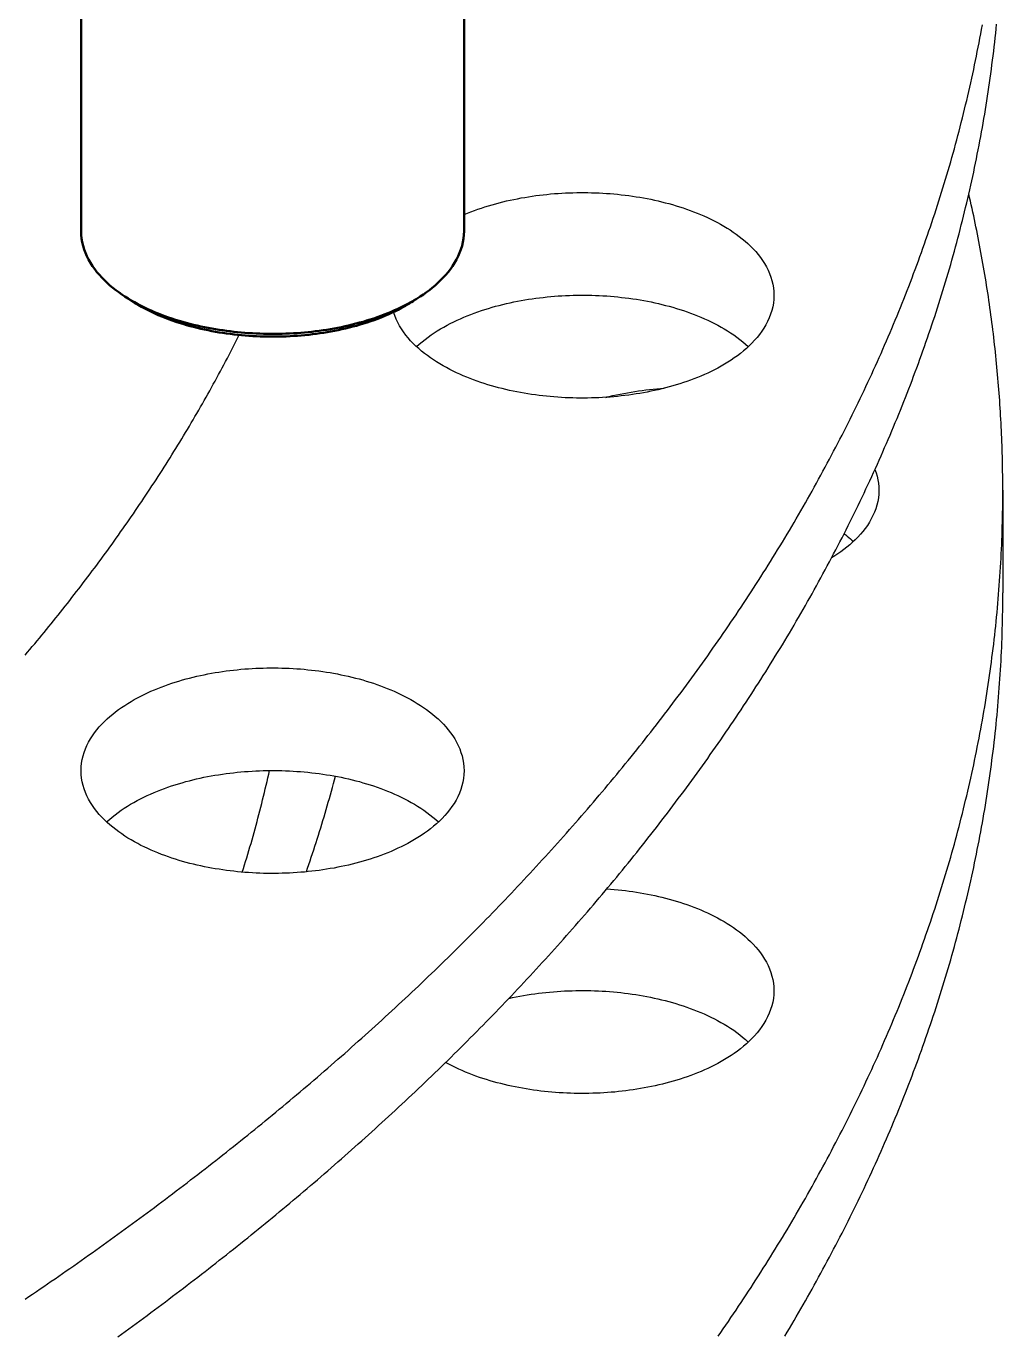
# Model space of a CAD drawing. Header units: millimetres. Extents: x 0 to 841, y 0 to 594.
# Drawn here: x 449.72 to 481.34, y 274.22 to 316.63 of the extents above; entities that cross this region are included whole.
import ezdxf

# ---------------------------------------------------------------- set-up
doc = ezdxf.new("R2010")
doc.units = ezdxf.units.MM
doc.layers.add('FINA', color=7, linetype='CONTINUOUS', lineweight=25)
doc.layers.add('VIS', color=7, linetype='CONTINUOUS', lineweight=50)

msp = doc.modelspace()

# ---------------------------------------------------------------- linework, layer by layer
at = {"layer": 'FINA'}
for points in [[(451.502, 332.554), (451.502, 309.995)], [(463.898, 332.554), (463.898, 309.995)], [(449.688, 275.411), (449.81, 275.493), (449.931, 275.575), (450.053, 275.658), (450.174, 275.741), (450.295, 275.823), (450.416, 275.907), (450.537, 275.99), (450.658, 276.073), (450.779, 276.157), (450.899, 276.24), (451.02, 276.324), (451.14, 276.408), (451.261, 276.492), (451.381, 276.577), (451.501, 276.661), (451.621, 276.746), (451.741, 276.831), (451.86, 276.915), (451.98, 277.001), (452.099, 277.086), (452.219, 277.171), (452.338, 277.257), (452.457, 277.343), (452.576, 277.429), (452.695, 277.515), (452.814, 277.601), (452.933, 277.687), (453.051, 277.774), (453.17, 277.861), (453.288, 277.947), (453.406, 278.034), (453.524, 278.122), (453.642, 278.209), (453.76, 278.297), (453.878, 278.384), (453.995, 278.472), (454.113, 278.56), (454.23, 278.648), (454.347, 278.737), (454.464, 278.825), (454.581, 278.914), (454.698, 279.003), (454.815, 279.092), (454.932, 279.181), (455.048, 279.27), (455.164, 279.36), (455.281, 279.45), (455.397, 279.54), (455.513, 279.63), (455.629, 279.72), (455.744, 279.81), (455.86, 279.901), (455.975, 279.991), (456.09, 280.082), (456.206, 280.173), (456.321, 280.264), (456.436, 280.356), (456.55, 280.447), (456.665, 280.539), (456.779, 280.631), (456.894, 280.723), (457.008, 280.815), (457.122, 280.908), (457.236, 281), (457.35, 281.093), (457.463, 281.186), (457.577, 281.279), (457.69, 281.372), (457.803, 281.466), (457.917, 281.559), (458.03, 281.653), (458.142, 281.747), (458.255, 281.841), (458.367, 281.936), (458.48, 282.03), (458.592, 282.125), (458.704, 282.219), (458.816, 282.314), (458.928, 282.41), (459.039, 282.505), (459.151, 282.601), (459.262, 282.696), (459.373, 282.792), (459.484, 282.888), (459.595, 282.984), (459.706, 283.081), (459.816, 283.177), (459.927, 283.274), (460.037, 283.371), (460.147, 283.468), (460.257, 283.566), (460.367, 283.663), (460.476, 283.761), (460.586, 283.859), (460.695, 283.957), (460.804, 284.055), (460.913, 284.153), (461.022, 284.252), (461.13, 284.351), (461.239, 284.45), (461.347, 284.549), (461.455, 284.648), (461.563, 284.747), (461.671, 284.847), (461.779, 284.947), (461.886, 285.047), (461.993, 285.147), (462.101, 285.247), (462.208, 285.348), (462.314, 285.449), (462.421, 285.55), (462.527, 285.651), (462.634, 285.752), (462.74, 285.854), (462.845, 285.955), (462.951, 286.057), (463.057, 286.159), (463.162, 286.261), (463.267, 286.364), (463.372, 286.466), (463.477, 286.569), (463.582, 286.672), (463.686, 286.775), (463.79, 286.879), (463.894, 286.982), (463.998, 287.086), (464.102, 287.19), (464.206, 287.294), (464.309, 287.398), (464.412, 287.503), (464.515, 287.607), (464.618, 287.712), (464.72, 287.817), (464.823, 287.923), (464.925, 288.028), (465.027, 288.134), (465.129, 288.239), (465.23, 288.345), (465.331, 288.451), (465.433, 288.558), (465.534, 288.664), (465.634, 288.771), (465.735, 288.878), (465.835, 288.985), (465.936, 289.093), (466.035, 289.2), (466.135, 289.308), (466.235, 289.416), (466.334, 289.524), (466.433, 289.632), (466.532, 289.74), (466.631, 289.849), (466.729, 289.958), (466.828, 290.067), (466.926, 290.176), (467.024, 290.286), (467.121, 290.395), (467.219, 290.505), (467.316, 290.615), (467.413, 290.725), (467.51, 290.836), (467.606, 290.946), (467.702, 291.057), (467.798, 291.168), (467.894, 291.279), (467.99, 291.391), (468.085, 291.502), (468.181, 291.614), (468.276, 291.726), (468.37, 291.838), (468.465, 291.95), (468.559, 292.063), (468.653, 292.176), (468.747, 292.289), (468.84, 292.402), (468.934, 292.515), (469.027, 292.629), (469.12, 292.742), (469.212, 292.856), (469.305, 292.97), (469.397, 293.085), (469.489, 293.199), (469.58, 293.314), (469.671, 293.429), (469.763, 293.544), (469.853, 293.659), (469.944, 293.775), (470.035, 293.89), (470.125, 294.006), (470.214, 294.122), (470.304, 294.238), (470.393, 294.355), (470.483, 294.472), (470.571, 294.588), (470.66, 294.706), (470.748, 294.823), (470.836, 294.94), (470.924, 295.058), (471.012, 295.176), (471.099, 295.294), (471.186, 295.412), (471.273, 295.531), (471.359, 295.649), (471.445, 295.768), (471.531, 295.887), (471.617, 296.006), (471.702, 296.126), (471.787, 296.245), (471.872, 296.365), (471.957, 296.485), (472.041, 296.605), (472.125, 296.726), (472.209, 296.846), (472.292, 296.967), (472.375, 297.088), (472.458, 297.209), (472.54, 297.331), (472.623, 297.452), (472.705, 297.574), (472.786, 297.696), (472.868, 297.818), (472.949, 297.941), (473.029, 298.063), (473.11, 298.186), (473.19, 298.309), (473.27, 298.432), (473.35, 298.556), (473.429, 298.679), (473.508, 298.803), (473.586, 298.927), (473.665, 299.051), (473.743, 299.175), (473.821, 299.3), (473.898, 299.425), (473.975, 299.55), (474.052, 299.675), (474.128, 299.8), (474.205, 299.925), (474.28, 300.051), (474.356, 300.177), (474.431, 300.303), (474.506, 300.429), (474.581, 300.556), (474.655, 300.682), (474.729, 300.809), (474.802, 300.936), (474.875, 301.064), (474.948, 301.191), (475.021, 301.319), (475.093, 301.446), (475.165, 301.574), (475.237, 301.703), (475.308, 301.831), (475.379, 301.959), (475.449, 302.088), (475.519, 302.217), (475.589, 302.346), (475.659, 302.476), (475.728, 302.605), (475.797, 302.735), (475.865, 302.865), (475.933, 302.995), (476.001, 303.125), (476.068, 303.255), (476.135, 303.386), (476.202, 303.517), (476.268, 303.648), (476.334, 303.779), (476.4, 303.91), (476.465, 304.042), (476.53, 304.173), (476.594, 304.305), (476.658, 304.437), (476.722, 304.57), (476.786, 304.702), (476.849, 304.835), (476.911, 304.967), (476.973, 305.1), (477.035, 305.233), (477.097, 305.367), (477.158, 305.5), (477.219, 305.634), (477.279, 305.768), (477.339, 305.902), (477.398, 306.036), (477.458, 306.17), (477.516, 306.305), (477.575, 306.44), (477.633, 306.574), (477.69, 306.709), (477.747, 306.845), (477.804, 306.98), (477.861, 307.116), (477.917, 307.251), (477.972, 307.387), (478.027, 307.523), (478.082, 307.659), (478.137, 307.796), (478.191, 307.932), (478.244, 308.069), (478.297, 308.206), (478.35, 308.343), (478.402, 308.48), (478.454, 308.617), (478.506, 308.755), (478.557, 308.892), (478.607, 309.03), (478.658, 309.168), (478.707, 309.306), (478.757, 309.444), (478.806, 309.583), (478.854, 309.721), (478.902, 309.86), (478.95, 309.999), (478.997, 310.138), (479.044, 310.277), (479.09, 310.416), (479.136, 310.556), (479.182, 310.695), (479.227, 310.835), (479.271, 310.975), (479.315, 311.115), (479.359, 311.255), (479.402, 311.395), (479.445, 311.536), (479.488, 311.676), (479.53, 311.817), (479.571, 311.958), (479.612, 312.099), (479.653, 312.24), (479.693, 312.381), (479.732, 312.522), (479.772, 312.664), (479.81, 312.805), (479.849, 312.947), (479.887, 313.089), (479.924, 313.231), (479.961, 313.373), (479.997, 313.515), (480.033, 313.658), (480.069, 313.8), (480.104, 313.943), (480.138, 314.085), (480.173, 314.228), (480.206, 314.371), (480.239, 314.514), (480.272, 314.657), (480.304, 314.8), (480.336, 314.944), (480.367, 315.087), (480.398, 315.23), (480.428, 315.374), (480.458, 315.518), (480.488, 315.662), (480.516, 315.806), (480.545, 315.95), (480.573, 316.094), (480.6, 316.238), (480.627, 316.382), (480.654, 316.527), (480.68, 316.671)], [(452.695, 274.193), (452.814, 274.279), (452.933, 274.365), (453.051, 274.452), (453.17, 274.538), (453.288, 274.625), (453.406, 274.712), (453.524, 274.8), (453.642, 274.887), (453.76, 274.975), (453.878, 275.062), (453.995, 275.15), (454.113, 275.238), (454.23, 275.326), (454.347, 275.415), (454.464, 275.503), (454.581, 275.592), (454.698, 275.681), (454.815, 275.77), (454.932, 275.859), (455.048, 275.948), (455.164, 276.038), (455.281, 276.128), (455.397, 276.217), (455.513, 276.307), (455.629, 276.398), (455.744, 276.488), (455.86, 276.579), (455.975, 276.669), (456.09, 276.76), (456.206, 276.851), (456.321, 276.942), (456.436, 277.034), (456.55, 277.125), (456.665, 277.217), (456.779, 277.309), (456.894, 277.401), (457.008, 277.493), (457.122, 277.586), (457.236, 277.678), (457.35, 277.771), (457.463, 277.864), (457.577, 277.957), (457.69, 278.05), (457.803, 278.144), (457.917, 278.237), (458.03, 278.331), (458.142, 278.425), (458.255, 278.519), (458.367, 278.613), (458.48, 278.708), (458.592, 278.803), (458.704, 278.897), (458.816, 278.992), (458.928, 279.088), (459.039, 279.183), (459.151, 279.279), (459.262, 279.374), (459.373, 279.47), (459.484, 279.566), (459.595, 279.662), (459.706, 279.759), (459.816, 279.855), (459.927, 279.952), (460.037, 280.049), (460.147, 280.146), (460.257, 280.244), (460.367, 280.341), (460.476, 280.439), (460.586, 280.537), (460.695, 280.635), (460.804, 280.733), (460.913, 280.831), (461.022, 280.93), (461.13, 281.029), (461.239, 281.127), (461.347, 281.227), (461.455, 281.326), (461.563, 281.425), (461.671, 281.525), (461.779, 281.625), (461.886, 281.725), (461.993, 281.825), (462.101, 281.925), (462.208, 282.026), (462.314, 282.127), (462.421, 282.228), (462.527, 282.329), (462.634, 282.43), (462.74, 282.532), (462.845, 282.633), (462.951, 282.735), (463.057, 282.837), (463.162, 282.939), (463.267, 283.042), (463.372, 283.144), (463.477, 283.247), (463.582, 283.35), (463.686, 283.453), (463.79, 283.557), (463.894, 283.66), (463.998, 283.764), (464.102, 283.868), (464.206, 283.972), (464.309, 284.076), (464.412, 284.181), (464.515, 284.285), (464.618, 284.39), (464.72, 284.495), (464.823, 284.6), (464.925, 284.706), (465.027, 284.811), (465.129, 284.917), (465.23, 285.023), (465.331, 285.129), (465.433, 285.236), (465.534, 285.342), (465.634, 285.449), (465.735, 285.556), (465.835, 285.663), (465.936, 285.77), (466.035, 285.878), (466.135, 285.986), (466.235, 286.094), (466.334, 286.202), (466.433, 286.31), (466.532, 286.418), (466.631, 286.527), (466.729, 286.636), (466.828, 286.745), (466.926, 286.854), (467.024, 286.964), (467.121, 287.073), (467.219, 287.183), (467.316, 287.293), (467.413, 287.403), (467.51, 287.514), (467.606, 287.624), (467.702, 287.735), (467.798, 287.846), (467.894, 287.957), (467.99, 288.069), (468.085, 288.18), (468.181, 288.292), (468.276, 288.404), (468.37, 288.516), (468.465, 288.628), (468.559, 288.741), (468.653, 288.854), (468.747, 288.967), (468.84, 289.08), (468.934, 289.193), (469.027, 289.307), (469.12, 289.42), (469.212, 289.534), (469.305, 289.648), (469.397, 289.763), (469.489, 289.877), (469.58, 289.992), (469.671, 290.107), (469.763, 290.222), (469.853, 290.337), (469.944, 290.453), (470.035, 290.568), (470.125, 290.684), (470.214, 290.8), (470.304, 290.916), (470.393, 291.033), (470.483, 291.15), (470.571, 291.266), (470.66, 291.384), (470.748, 291.501), (470.836, 291.618), (470.924, 291.736), (471.012, 291.854), (471.099, 291.972), (471.186, 292.09), (471.273, 292.208), (471.359, 292.327), (471.445, 292.446), (471.531, 292.565), (471.617, 292.684), (471.702, 292.804), (471.787, 292.923), (471.872, 293.043), (471.957, 293.163), (472.041, 293.283), (472.125, 293.404), (472.209, 293.524), (472.292, 293.645), (472.375, 293.766), (472.458, 293.887), (472.54, 294.009), (472.623, 294.13), (472.705, 294.252), (472.786, 294.374), (472.868, 294.496), (472.949, 294.619), (473.029, 294.741), (473.11, 294.864), (473.19, 294.987), (473.27, 295.11), (473.35, 295.234), (473.429, 295.357), (473.508, 295.481), (473.586, 295.605), (473.665, 295.729), (473.743, 295.853), (473.821, 295.978), (473.898, 296.103), (473.975, 296.227), (474.052, 296.353), (474.128, 296.478), (474.205, 296.603), (474.28, 296.729), (474.356, 296.855), (474.431, 296.981), (474.506, 297.107), (474.581, 297.234), (474.655, 297.36), (474.729, 297.487), (474.802, 297.614), (474.875, 297.742), (474.948, 297.869), (475.021, 297.997), (475.093, 298.124), (475.165, 298.252), (475.237, 298.381), (475.308, 298.509), (475.379, 298.637), (475.449, 298.766), (475.519, 298.895), (475.589, 299.024), (475.659, 299.154), (475.728, 299.283), (475.797, 299.413), (475.865, 299.543), (475.933, 299.673), (476.001, 299.803), (476.068, 299.933), (476.135, 300.064), (476.202, 300.195), (476.268, 300.326), (476.334, 300.457), (476.4, 300.588), (476.465, 300.72), (476.53, 300.851), (476.594, 300.983), (476.658, 301.115), (476.722, 301.248), (476.786, 301.38), (476.849, 301.513), (476.911, 301.645), (476.973, 301.778), (477.035, 301.911), (477.097, 302.045), (477.158, 302.178), (477.219, 302.312), (477.279, 302.446), (477.339, 302.58), (477.398, 302.714), (477.458, 302.848), (477.516, 302.983), (477.575, 303.117), (477.633, 303.252), (477.69, 303.387), (477.747, 303.523), (477.804, 303.658), (477.861, 303.793), (477.917, 303.929), (477.972, 304.065), (478.027, 304.201), (478.082, 304.337), (478.137, 304.474), (478.191, 304.61), (478.244, 304.747), (478.297, 304.884), (478.35, 305.021), (478.402, 305.158), (478.454, 305.295), (478.506, 305.433), (478.557, 305.57), (478.607, 305.708), (478.658, 305.846), (478.707, 305.984), (478.757, 306.122), (478.806, 306.261), (478.854, 306.399), (478.902, 306.538), (478.95, 306.677), (478.997, 306.816), (479.044, 306.955), (479.09, 307.094), (479.136, 307.234), (479.182, 307.373), (479.227, 307.513), (479.271, 307.653), (479.315, 307.793), (479.359, 307.933), (479.402, 308.073), (479.445, 308.214), (479.488, 308.354), (479.53, 308.495), (479.571, 308.636), (479.612, 308.777), (479.653, 308.918), (479.693, 309.059), (479.732, 309.2), (479.772, 309.342), (479.81, 309.483), (479.849, 309.625), (479.887, 309.767), (479.924, 309.909), (479.961, 310.051), (479.997, 310.193), (480.033, 310.335), (480.069, 310.478), (480.104, 310.62), (480.138, 310.763), (480.173, 310.906), (480.206, 311.049), (480.239, 311.192), (480.272, 311.335), (480.304, 311.478), (480.336, 311.621), (480.367, 311.765), (480.398, 311.908), (480.428, 312.052), (480.458, 312.196), (480.488, 312.34), (480.516, 312.484), (480.545, 312.628), (480.573, 312.772), (480.6, 312.916), (480.627, 313.06), (480.654, 313.205), (480.68, 313.349), (480.705, 313.494), (480.73, 313.638), (480.755, 313.783), (480.779, 313.928), (480.802, 314.073), (480.825, 314.218), (480.848, 314.363), (480.87, 314.508), (480.891, 314.653), (480.912, 314.798), (480.933, 314.944), (480.953, 315.089), (480.972, 315.235), (480.991, 315.38), (481.01, 315.526), (481.028, 315.672), (481.046, 315.817), (481.063, 315.963), (481.079, 316.109), (481.095, 316.255), (481.111, 316.401), (481.126, 316.547), (481.14, 316.693)], [(463.898, 310.53), (464.01, 310.576), (464.122, 310.62), (464.235, 310.663), (464.348, 310.703), (464.463, 310.742), (464.577, 310.78), (464.692, 310.815), (464.808, 310.849), (464.924, 310.882), (465.041, 310.913), (465.158, 310.942), (465.275, 310.97), (465.393, 310.997), (465.511, 311.022), (465.629, 311.045), (465.747, 311.068), (465.866, 311.088), (465.985, 311.108), (466.104, 311.126), (466.224, 311.143), (466.343, 311.158), (466.463, 311.172), (466.583, 311.185), (466.703, 311.197), (466.823, 311.207), (466.943, 311.216), (467.064, 311.223), (467.184, 311.23), (467.305, 311.235), (467.425, 311.239), (467.546, 311.241), (467.666, 311.243), (467.787, 311.243), (467.908, 311.241), (468.028, 311.239), (468.149, 311.235), (468.269, 311.23), (468.39, 311.224), (468.51, 311.216), (468.63, 311.208), (468.75, 311.197), (468.87, 311.186), (468.99, 311.173), (469.11, 311.159), (469.23, 311.144), (469.349, 311.127), (469.468, 311.109), (469.587, 311.09), (469.706, 311.069), (469.825, 311.047), (469.943, 311.024), (470.061, 310.999), (470.179, 310.972), (470.296, 310.945), (470.413, 310.915), (470.529, 310.884), (470.646, 310.852), (470.761, 310.818), (470.877, 310.782), (470.991, 310.745), (471.105, 310.706), (471.219, 310.666), (471.332, 310.624), (471.444, 310.58), (471.556, 310.534), (471.666, 310.486), (471.776, 310.436), (471.885, 310.385), (471.993, 310.331), (472.1, 310.275), (472.206, 310.218), (472.311, 310.158), (472.414, 310.095), (472.516, 310.031), (472.616, 309.964), (472.714, 309.894), (472.811, 309.822), (472.906, 309.747), (472.998, 309.67), (473.088, 309.589), (473.175, 309.506), (473.26, 309.42), (473.341, 309.331), (473.418, 309.238), (473.492, 309.143), (473.562, 309.045), (473.626, 308.943), (473.686, 308.838), (473.741, 308.731), (473.789, 308.62), (473.831, 308.507), (473.866, 308.392), (473.893, 308.274), (473.913, 308.155), (473.926, 308.035), (473.93, 307.915)], [(481.341, 301.603), (481.341, 301.724), (481.34, 301.845), (481.339, 301.966), (481.338, 302.087), (481.336, 302.208), (481.335, 302.329), (481.332, 302.45), (481.33, 302.571), (481.327, 302.692), (481.323, 302.813), (481.32, 302.934), (481.316, 303.055), (481.311, 303.176), (481.307, 303.297), (481.302, 303.417), (481.296, 303.538), (481.29, 303.659), (481.284, 303.78), (481.278, 303.901), (481.271, 304.022), (481.264, 304.142), (481.257, 304.263), (481.249, 304.384), (481.241, 304.505), (481.232, 304.625), (481.223, 304.746), (481.214, 304.867), (481.204, 304.987), (481.195, 305.108), (481.184, 305.229), (481.174, 305.349), (481.163, 305.47), (481.152, 305.59), (481.14, 305.711), (481.128, 305.831), (481.116, 305.951), (481.103, 306.072), (481.09, 306.192), (481.077, 306.312), (481.063, 306.432), (481.049, 306.553), (481.035, 306.673), (481.02, 306.793), (481.005, 306.913), (480.99, 307.033), (480.974, 307.153), (480.958, 307.273), (480.942, 307.393), (480.925, 307.513), (480.908, 307.632), (480.89, 307.752), (480.873, 307.872), (480.855, 307.992), (480.836, 308.111), (480.817, 308.231), (480.798, 308.35), (480.779, 308.47), (480.759, 308.589), (480.739, 308.708), (480.719, 308.828), (480.698, 308.947), (480.677, 309.066), (480.655, 309.185), (480.634, 309.304), (480.612, 309.423), (480.589, 309.542), (480.566, 309.661), (480.543, 309.78), (480.52, 309.898), (480.496, 310.017), (480.472, 310.136), (480.448, 310.254), (480.423, 310.373), (480.398, 310.491), (480.373, 310.609), (480.347, 310.728), (480.321, 310.846), (480.295, 310.964), (480.268, 311.082), (480.241, 311.2)], [(451.502, 309.995), (451.506, 309.874), (451.518, 309.754), (451.538, 309.635), (451.566, 309.518), (451.601, 309.402), (451.643, 309.289), (451.691, 309.178), (451.746, 309.07), (451.806, 308.966), (451.871, 308.864), (451.941, 308.765), (452.015, 308.67), (452.092, 308.577), (452.174, 308.488), (452.258, 308.402), (452.346, 308.319), (452.436, 308.238), (452.528, 308.161), (452.623, 308.086), (452.72, 308.014), (452.819, 307.944), (452.919, 307.877)], [(462.481, 307.877), (462.582, 307.944), (462.68, 308.014), (462.777, 308.086), (462.872, 308.161), (462.965, 308.238), (463.055, 308.319), (463.142, 308.402), (463.227, 308.488), (463.308, 308.577), (463.386, 308.67), (463.46, 308.765), (463.529, 308.864), (463.594, 308.966), (463.654, 309.07), (463.709, 309.178), (463.757, 309.289), (463.799, 309.402), (463.834, 309.518), (463.862, 309.635), (463.882, 309.754), (463.894, 309.874), (463.898, 309.995)], [(452.919, 307.877), (453.021, 307.813), (453.124, 307.75), (453.229, 307.69), (453.335, 307.632), (453.442, 307.577), (453.55, 307.523), (453.659, 307.472), (453.769, 307.422), (453.88, 307.374), (453.991, 307.329), (454.104, 307.285), (454.216, 307.242), (454.33, 307.202), (454.444, 307.163), (454.559, 307.126), (454.674, 307.091), (454.79, 307.057), (454.906, 307.024), (455.023, 306.994), (455.14, 306.964), (455.257, 306.936), (455.375, 306.91), (455.493, 306.885), (455.611, 306.862), (455.73, 306.84), (455.849, 306.819), (455.968, 306.8), (456.087, 306.782), (456.207, 306.765), (456.326, 306.75), (456.446, 306.736), (456.566, 306.723), (456.686, 306.712), (456.806, 306.702), (456.927, 306.693), (457.047, 306.686), (457.167, 306.679), (457.288, 306.674), (457.408, 306.671), (457.529, 306.668), (457.65, 306.667), (457.77, 306.667), (457.891, 306.669), (458.012, 306.671), (458.132, 306.675), (458.253, 306.68), (458.373, 306.687), (458.493, 306.694), (458.614, 306.703), (458.734, 306.714), (458.854, 306.725), (458.974, 306.738), (459.094, 306.752), (459.213, 306.768), (459.333, 306.785), (459.452, 306.803), (459.571, 306.822), (459.69, 306.843), (459.808, 306.866), (459.927, 306.889), (460.045, 306.914), (460.162, 306.941), (460.28, 306.969), (460.396, 306.998), (460.513, 307.03), (460.629, 307.062), (460.745, 307.096), (460.86, 307.132), (460.975, 307.169), (461.089, 307.209), (461.202, 307.249), (461.315, 307.292), (461.427, 307.336), (461.539, 307.382), (461.65, 307.43), (461.759, 307.48), (461.868, 307.532), (461.976, 307.586), (462.083, 307.642)], [(453.144, 307.731), (452.919, 307.877)], [(462.083, 307.642), (462.151, 307.679), (462.218, 307.717), (462.285, 307.755), (462.351, 307.795), (462.416, 307.836), (462.481, 307.877)], [(462.256, 307.731), (462.481, 307.877)], [(462.36, 306.254), (462.45, 306.335), (462.542, 306.413), (462.637, 306.488), (462.734, 306.561), (462.832, 306.631), (462.932, 306.699), (463.034, 306.764), (463.137, 306.827), (463.242, 306.887), (463.348, 306.946), (463.455, 307.002), (463.563, 307.056), (463.672, 307.108), (463.782, 307.158), (463.893, 307.206), (464.005, 307.252), (464.117, 307.297), (464.231, 307.339), (464.344, 307.38), (464.459, 307.419), (464.574, 307.457), (464.689, 307.492), (464.805, 307.527), (464.922, 307.559), (465.038, 307.59), (465.156, 307.62), (465.273, 307.648), (465.391, 307.674), (465.509, 307.7), (465.628, 307.723), (465.747, 307.746), (465.866, 307.766), (465.985, 307.786), (466.105, 307.804), (466.225, 307.821), (466.344, 307.836), (466.464, 307.85), (466.585, 307.863), (466.705, 307.875), (466.826, 307.885), (466.946, 307.894), (467.067, 307.902), (467.187, 307.908), (467.308, 307.913), (467.429, 307.917), (467.55, 307.919), (467.671, 307.921), (467.792, 307.921), (467.913, 307.919), (468.034, 307.917), (468.154, 307.913), (468.275, 307.908), (468.396, 307.902), (468.517, 307.894), (468.637, 307.885), (468.758, 307.875), (468.878, 307.863), (468.998, 307.85), (469.118, 307.836), (469.238, 307.821), (469.358, 307.804), (469.477, 307.786), (469.597, 307.766), (469.716, 307.746), (469.835, 307.723), (469.953, 307.7), (470.071, 307.674), (470.189, 307.648), (470.307, 307.62), (470.424, 307.59), (470.541, 307.559), (470.657, 307.527), (470.773, 307.492), (470.889, 307.457), (471.004, 307.419), (471.118, 307.38), (471.232, 307.339), (471.345, 307.297), (471.458, 307.252), (471.569, 307.206), (471.68, 307.158), (471.79, 307.108), (471.9, 307.056), (472.008, 307.002), (472.115, 306.946), (472.221, 306.887), (472.325, 306.827), (472.429, 306.764), (472.53, 306.699), (472.631, 306.631), (472.729, 306.561), (472.826, 306.488), (472.92, 306.413), (473.013, 306.335), (473.102, 306.254)], [(473.93, 307.915), (473.925, 307.79), (473.912, 307.666), (473.891, 307.543), (473.861, 307.422), (473.824, 307.303), (473.779, 307.187), (473.728, 307.073), (473.67, 306.962), (473.607, 306.855), (473.538, 306.751), (473.464, 306.65), (473.386, 306.553), (473.304, 306.458), (473.219, 306.368), (473.13, 306.28), (473.038, 306.196), (472.944, 306.114), (472.847, 306.036), (472.747, 305.96), (472.646, 305.887), (472.543, 305.817), (472.438, 305.75), (472.331, 305.685), (472.223, 305.622), (472.114, 305.562)], [(453.035, 307.804), (453.053, 307.792), (453.071, 307.779), (453.089, 307.767), (453.107, 307.755), (453.126, 307.743), (453.144, 307.731)], [(453.144, 307.731), (453.246, 307.666), (453.35, 307.604), (453.455, 307.544), (453.562, 307.486), (453.67, 307.431), (453.778, 307.378), (453.888, 307.327), (453.999, 307.278), (454.11, 307.231), (454.223, 307.185), (454.336, 307.142), (454.45, 307.101), (454.564, 307.062), (454.679, 307.024), (454.795, 306.988), (454.911, 306.954), (455.027, 306.921), (455.144, 306.89), (455.262, 306.86), (455.38, 306.833), (455.498, 306.806), (455.616, 306.782), (455.735, 306.758), (455.854, 306.736), (455.974, 306.716), (456.093, 306.697), (456.213, 306.68), (456.333, 306.664), (456.453, 306.649), (456.574, 306.636), (456.694, 306.624), (456.815, 306.613), (456.935, 306.604), (457.056, 306.597), (457.177, 306.59), (457.298, 306.585), (457.419, 306.581), (457.54, 306.579), (457.661, 306.578), (457.782, 306.578), (457.903, 306.58), (458.024, 306.582), (458.145, 306.587), (458.266, 306.592), (458.387, 306.599), (458.508, 306.607), (458.629, 306.617), (458.749, 306.628), (458.87, 306.64), (458.99, 306.654), (459.11, 306.669), (459.23, 306.686), (459.35, 306.704), (459.469, 306.723), (459.589, 306.744), (459.708, 306.766), (459.826, 306.79), (459.945, 306.816), (460.063, 306.842), (460.18, 306.871), (460.298, 306.901), (460.415, 306.932), (460.531, 306.966), (460.647, 307.001), (460.762, 307.037), (460.877, 307.075), (460.991, 307.116), (461.105, 307.158), (461.218, 307.201), (461.33, 307.247), (461.441, 307.295), (461.552, 307.345), (461.661, 307.396), (461.769, 307.45), (461.877, 307.506)], [(461.877, 307.506), (461.941, 307.542), (462.005, 307.578), (462.069, 307.615), (462.132, 307.652), (462.194, 307.691), (462.256, 307.731)], [(462.256, 307.731), (462.275, 307.743), (462.293, 307.755), (462.311, 307.767), (462.329, 307.779), (462.347, 307.792), (462.365, 307.804)], [(472.114, 305.562), (472.007, 305.506), (471.898, 305.451), (471.789, 305.399), (471.679, 305.349), (471.567, 305.301), (471.455, 305.255), (471.342, 305.21), (471.229, 305.168), (471.115, 305.127), (471, 305.088), (470.885, 305.05), (470.769, 305.014), (470.653, 304.98), (470.536, 304.947), (470.419, 304.916), (470.301, 304.887), (470.183, 304.859), (470.065, 304.832), (469.947, 304.807), (469.828, 304.783), (469.709, 304.761), (469.589, 304.74), (469.47, 304.721), (469.35, 304.703), (469.23, 304.686), (469.109, 304.67), (468.989, 304.656), (468.868, 304.644), (468.748, 304.632), (468.627, 304.622), (468.506, 304.613), (468.385, 304.606), (468.264, 304.599), (468.143, 304.594), (468.022, 304.591), (467.901, 304.588), (467.779, 304.587), (467.658, 304.587), (467.537, 304.589), (467.416, 304.591), (467.295, 304.595), (467.173, 304.601), (467.052, 304.607), (466.931, 304.615), (466.811, 304.624), (466.69, 304.634), (466.569, 304.646), (466.449, 304.659), (466.328, 304.674), (466.208, 304.689), (466.088, 304.706), (465.968, 304.725), (465.849, 304.744), (465.729, 304.766), (465.61, 304.788), (465.491, 304.812), (465.373, 304.837), (465.255, 304.864), (465.137, 304.893), (465.019, 304.923), (464.902, 304.954), (464.786, 304.987), (464.669, 305.022), (464.554, 305.058), (464.439, 305.096), (464.324, 305.135), (464.21, 305.176), (464.097, 305.219), (463.984, 305.264), (463.872, 305.311), (463.761, 305.359), (463.651, 305.41), (463.542, 305.462), (463.434, 305.517), (463.326, 305.574), (463.22, 305.633), (463.116, 305.694), (463.012, 305.757), (462.911, 305.823), (462.811, 305.891), (462.712, 305.962), (462.616, 306.036), (462.522, 306.112), (462.43, 306.191), (462.34, 306.273), (462.254, 306.358), (462.17, 306.445), (462.09, 306.536), (462.013, 306.63), (461.941, 306.728), (461.873, 306.828), (461.81, 306.931), (461.752, 307.038), (461.7, 307.147), (461.654, 307.26), (461.615, 307.374)], [(449.69, 296.264), (449.767, 296.356), (449.845, 296.448), (449.922, 296.54), (449.999, 296.633), (450.076, 296.725), (450.152, 296.818), (450.229, 296.91), (450.305, 297.003), (450.381, 297.096), (450.457, 297.189), (450.533, 297.283), (450.608, 297.376), (450.684, 297.47), (450.759, 297.564), (450.834, 297.658), (450.908, 297.752), (450.983, 297.846), (451.057, 297.94), (451.132, 298.035), (451.205, 298.13), (451.279, 298.225), (451.353, 298.32), (451.426, 298.415), (451.499, 298.51), (451.572, 298.606), (451.645, 298.701), (451.718, 298.797), (451.79, 298.893), (451.862, 298.989), (451.934, 299.085), (452.006, 299.182), (452.077, 299.278), (452.149, 299.375), (452.22, 299.472), (452.291, 299.569), (452.362, 299.666), (452.432, 299.764), (452.502, 299.861), (452.572, 299.959), (452.642, 300.057), (452.712, 300.154), (452.781, 300.253), (452.851, 300.351), (452.92, 300.449), (452.988, 300.548), (453.057, 300.647), (453.125, 300.745), (453.193, 300.844), (453.261, 300.944), (453.329, 301.043), (453.396, 301.142), (453.463, 301.242), (453.53, 301.342), (453.597, 301.442), (453.664, 301.542), (453.73, 301.642), (453.796, 301.743), (453.862, 301.843), (453.927, 301.944), (453.993, 302.045), (454.058, 302.146), (454.123, 302.247), (454.187, 302.348), (454.252, 302.45), (454.316, 302.551), (454.38, 302.653), (454.444, 302.755), (454.507, 302.857), (454.57, 302.959), (454.633, 303.062), (454.696, 303.164), (454.758, 303.267), (454.821, 303.37), (454.882, 303.473), (454.944, 303.576), (455.006, 303.679), (455.067, 303.783), (455.128, 303.886), (455.188, 303.99), (455.249, 304.094), (455.309, 304.198), (455.369, 304.302), (455.429, 304.406), (455.488, 304.511), (455.547, 304.615), (455.606, 304.72), (455.665, 304.825), (455.723, 304.93), (455.781, 305.035), (455.839, 305.141), (455.897, 305.246), (455.954, 305.352), (456.011, 305.458), (456.068, 305.564), (456.124, 305.67), (456.18, 305.776), (456.236, 305.882), (456.292, 305.989), (456.347, 306.096), (456.402, 306.202), (456.457, 306.309), (456.512, 306.417), (456.566, 306.524), (456.62, 306.631)], [(449.69, 296.264), (449.767, 296.356), (449.845, 296.448), (449.922, 296.54), (449.999, 296.633), (450.076, 296.725), (450.152, 296.818), (450.229, 296.91), (450.305, 297.003), (450.381, 297.096), (450.457, 297.189), (450.533, 297.283), (450.608, 297.376), (450.684, 297.47), (450.759, 297.564), (450.834, 297.658), (450.908, 297.752), (450.983, 297.846), (451.057, 297.94), (451.132, 298.035), (451.205, 298.13), (451.279, 298.225), (451.353, 298.32), (451.426, 298.415), (451.499, 298.51), (451.572, 298.606), (451.645, 298.701), (451.718, 298.797), (451.79, 298.893), (451.862, 298.989), (451.934, 299.085), (452.006, 299.182), (452.077, 299.278), (452.149, 299.375), (452.22, 299.472), (452.291, 299.569), (452.362, 299.666), (452.432, 299.764), (452.502, 299.861), (452.572, 299.959), (452.642, 300.057), (452.712, 300.154), (452.781, 300.253), (452.851, 300.351), (452.92, 300.449), (452.988, 300.548), (453.057, 300.647), (453.125, 300.745), (453.193, 300.844), (453.261, 300.944), (453.329, 301.043), (453.396, 301.142), (453.463, 301.242), (453.53, 301.342), (453.597, 301.442), (453.664, 301.542), (453.73, 301.642), (453.796, 301.743), (453.862, 301.843), (453.927, 301.944), (453.993, 302.045), (454.058, 302.146), (454.123, 302.247), (454.187, 302.348), (454.252, 302.45), (454.316, 302.551), (454.38, 302.653), (454.444, 302.755), (454.507, 302.857), (454.57, 302.959), (454.633, 303.062), (454.696, 303.164), (454.758, 303.267), (454.821, 303.37), (454.882, 303.473), (454.944, 303.576), (455.006, 303.679), (455.067, 303.783), (455.128, 303.886), (455.188, 303.99), (455.249, 304.094), (455.309, 304.198), (455.369, 304.302), (455.429, 304.406), (455.488, 304.511), (455.547, 304.615), (455.606, 304.72), (455.665, 304.825), (455.723, 304.93), (455.781, 305.035), (455.839, 305.141), (455.897, 305.246), (455.954, 305.352), (456.011, 305.458), (456.068, 305.564), (456.124, 305.67), (456.18, 305.776), (456.236, 305.882), (456.292, 305.989), (456.347, 306.096), (456.402, 306.202), (456.457, 306.309), (456.512, 306.417), (456.566, 306.524), (456.62, 306.631)], [(468.484, 304.612), (468.601, 304.641), (468.718, 304.668), (468.835, 304.694), (468.952, 304.718), (469.07, 304.741), (469.188, 304.763), (469.306, 304.783), (469.425, 304.802), (469.544, 304.82), (469.663, 304.836), (469.782, 304.851), (469.901, 304.864), (470.02, 304.877), (470.14, 304.888), (470.259, 304.898), (470.379, 304.906)], [(477.202, 302.276), (477.24, 302.167), (477.272, 302.057), (477.297, 301.945), (477.315, 301.832), (477.326, 301.718), (477.33, 301.603)], [(472.125, 274.21), (472.209, 274.33), (472.292, 274.451), (472.375, 274.572), (472.458, 274.693), (472.54, 274.815), (472.623, 274.936), (472.705, 275.058), (472.786, 275.18), (472.868, 275.302), (472.949, 275.425), (473.029, 275.547), (473.11, 275.67), (473.19, 275.793), (473.27, 275.916), (473.35, 276.04), (473.429, 276.163), (473.508, 276.287), (473.586, 276.411), (473.665, 276.535), (473.743, 276.659), (473.821, 276.784), (473.898, 276.909), (473.975, 277.033), (474.052, 277.159), (474.128, 277.284), (474.205, 277.409), (474.28, 277.535), (474.356, 277.661), (474.431, 277.787), (474.506, 277.913), (474.581, 278.04), (474.655, 278.166), (474.729, 278.293), (474.802, 278.42), (474.875, 278.548), (474.948, 278.675), (475.021, 278.803), (475.093, 278.93), (475.165, 279.058), (475.237, 279.187), (475.308, 279.315), (475.379, 279.443), (475.449, 279.572), (475.519, 279.701), (475.589, 279.83), (475.659, 279.96), (475.728, 280.089), (475.797, 280.219), (475.865, 280.349), (475.933, 280.479), (476.001, 280.609), (476.068, 280.739), (476.135, 280.87), (476.202, 281.001), (476.268, 281.132), (476.334, 281.263), (476.4, 281.394), (476.465, 281.526), (476.53, 281.657), (476.594, 281.789), (476.658, 281.921), (476.722, 282.054), (476.786, 282.186), (476.849, 282.319), (476.911, 282.451), (476.973, 282.584), (477.035, 282.717), (477.097, 282.851), (477.158, 282.984), (477.219, 283.118), (477.279, 283.252), (477.339, 283.386), (477.398, 283.52), (477.458, 283.654), (477.516, 283.789), (477.575, 283.923), (477.633, 284.058), (477.69, 284.193), (477.747, 284.329), (477.804, 284.464), (477.861, 284.599), (477.917, 284.735), (477.972, 284.871), (478.027, 285.007), (478.082, 285.143), (478.137, 285.28), (478.191, 285.416), (478.244, 285.553), (478.297, 285.69), (478.35, 285.827), (478.402, 285.964), (478.454, 286.101), (478.506, 286.239), (478.557, 286.376), (478.607, 286.514), (478.658, 286.652), (478.707, 286.79), (478.757, 286.928), (478.806, 287.067), (478.854, 287.205), (478.902, 287.344), (478.95, 287.483), (478.997, 287.622), (479.044, 287.761), (479.09, 287.9), (479.136, 288.04), (479.182, 288.179), (479.227, 288.319), (479.271, 288.459), (479.315, 288.599), (479.359, 288.739), (479.402, 288.879), (479.445, 289.02), (479.488, 289.16), (479.53, 289.301), (479.571, 289.442), (479.612, 289.583), (479.653, 289.724), (479.693, 289.865), (479.732, 290.006), (479.772, 290.148), (479.81, 290.289), (479.849, 290.431), (479.887, 290.573), (479.924, 290.715), (479.961, 290.857), (479.997, 290.999), (480.033, 291.141), (480.069, 291.284), (480.104, 291.426), (480.138, 291.569), (480.173, 291.712), (480.206, 291.855), (480.239, 291.998), (480.272, 292.141), (480.304, 292.284), (480.336, 292.427), (480.367, 292.571), (480.398, 292.714), (480.428, 292.858), (480.458, 293.002), (480.488, 293.146), (480.516, 293.29), (480.545, 293.434), (480.573, 293.578), (480.6, 293.722), (480.627, 293.866), (480.654, 294.011), (480.68, 294.155), (480.705, 294.3), (480.73, 294.444), (480.755, 294.589), (480.779, 294.734), (480.802, 294.879), (480.825, 295.024), (480.848, 295.169), (480.87, 295.314), (480.891, 295.459), (480.912, 295.604), (480.933, 295.75), (480.953, 295.895), (480.972, 296.041), (480.991, 296.186), (481.01, 296.332), (481.028, 296.478), (481.046, 296.623), (481.063, 296.769), (481.079, 296.915), (481.095, 297.061), (481.111, 297.207), (481.126, 297.353), (481.14, 297.499), (481.154, 297.645), (481.168, 297.791), (481.181, 297.938), (481.193, 298.084), (481.205, 298.23), (481.217, 298.376), (481.228, 298.523), (481.238, 298.669), (481.248, 298.816), (481.258, 298.962), (481.267, 299.109), (481.275, 299.255), (481.283, 299.402), (481.291, 299.549), (481.297, 299.695), (481.304, 299.842), (481.31, 299.989), (481.315, 300.135), (481.32, 300.282), (481.324, 300.429), (481.328, 300.575), (481.332, 300.722), (481.334, 300.869), (481.337, 301.016), (481.338, 301.163), (481.34, 301.309), (481.341, 301.456), (481.341, 301.603)], [(477.33, 301.603), (477.326, 301.481), (477.314, 301.361), (477.293, 301.241), (477.265, 301.123), (477.23, 301.006), (477.187, 300.892), (477.138, 300.781), (477.083, 300.673), (477.023, 300.568), (476.957, 300.465), (476.886, 300.366), (476.812, 300.271), (476.733, 300.178), (476.651, 300.088), (476.566, 300.002), (476.477, 299.918), (476.386, 299.838), (476.293, 299.76), (476.197, 299.685), (476.099, 299.613), (476, 299.543), (475.899, 299.476), (475.796, 299.411)], [(481.341, 301.603), (481.341, 298.281)], [(476.202, 300.195), (476.254, 300.155), (476.305, 300.114), (476.356, 300.072), (476.405, 300.03), (476.455, 299.986), (476.503, 299.942)], [(474.28, 274.213), (474.356, 274.339), (474.431, 274.465), (474.506, 274.591), (474.581, 274.718), (474.655, 274.844), (474.729, 274.971), (474.802, 275.098), (474.875, 275.226), (474.948, 275.353), (475.021, 275.481), (475.093, 275.608), (475.165, 275.736), (475.237, 275.864), (475.308, 275.993), (475.379, 276.121), (475.449, 276.25), (475.519, 276.379), (475.589, 276.508), (475.659, 276.638), (475.728, 276.767), (475.797, 276.897), (475.865, 277.027), (475.933, 277.157), (476.001, 277.287), (476.068, 277.417), (476.135, 277.548), (476.202, 277.679), (476.268, 277.81), (476.334, 277.941), (476.4, 278.072), (476.465, 278.204), (476.53, 278.335), (476.594, 278.467), (476.658, 278.599), (476.722, 278.732), (476.786, 278.864), (476.849, 278.997), (476.911, 279.129), (476.973, 279.262), (477.035, 279.395), (477.097, 279.529), (477.158, 279.662), (477.219, 279.796), (477.279, 279.93), (477.339, 280.064), (477.398, 280.198), (477.458, 280.332), (477.516, 280.467), (477.575, 280.601), (477.633, 280.736), (477.69, 280.871), (477.747, 281.007), (477.804, 281.142), (477.861, 281.277), (477.917, 281.413), (477.972, 281.549), (478.027, 281.685), (478.082, 281.821), (478.137, 281.958), (478.191, 282.094), (478.244, 282.231), (478.297, 282.368), (478.35, 282.505), (478.402, 282.642), (478.454, 282.779), (478.506, 282.917), (478.557, 283.054), (478.607, 283.192), (478.658, 283.33), (478.707, 283.468), (478.757, 283.606), (478.806, 283.745), (478.854, 283.883), (478.902, 284.022), (478.95, 284.161), (478.997, 284.3), (479.044, 284.439), (479.09, 284.578), (479.136, 284.718), (479.182, 284.857), (479.227, 284.997), (479.271, 285.137), (479.315, 285.277), (479.359, 285.417), (479.402, 285.557), (479.445, 285.698), (479.488, 285.838), (479.53, 285.979), (479.571, 286.12), (479.612, 286.261), (479.653, 286.402), (479.693, 286.543), (479.732, 286.684), (479.772, 286.826), (479.81, 286.967), (479.849, 287.109), (479.887, 287.251), (479.924, 287.393), (479.961, 287.535), (479.997, 287.677), (480.033, 287.819), (480.069, 287.962), (480.104, 288.104), (480.138, 288.247), (480.173, 288.39), (480.206, 288.533), (480.239, 288.676), (480.272, 288.819), (480.304, 288.962), (480.336, 289.105), (480.367, 289.249), (480.398, 289.392), (480.428, 289.536), (480.458, 289.68), (480.488, 289.824), (480.516, 289.968), (480.545, 290.112), (480.573, 290.256), (480.6, 290.4), (480.627, 290.544), (480.654, 290.689), (480.68, 290.833), (480.705, 290.978), (480.73, 291.122), (480.755, 291.267), (480.779, 291.412), (480.802, 291.557), (480.825, 291.702), (480.848, 291.847), (480.87, 291.992), (480.891, 292.137), (480.912, 292.282), (480.933, 292.428), (480.953, 292.573), (480.972, 292.719), (480.991, 292.864), (481.01, 293.01), (481.028, 293.156), (481.046, 293.301), (481.063, 293.447), (481.079, 293.593), (481.095, 293.739), (481.111, 293.885), (481.126, 294.031), (481.14, 294.177), (481.154, 294.323), (481.168, 294.469), (481.181, 294.616), (481.193, 294.762), (481.205, 294.908), (481.217, 295.054), (481.228, 295.201), (481.238, 295.347), (481.248, 295.494), (481.258, 295.64), (481.267, 295.787), (481.275, 295.933), (481.283, 296.08), (481.291, 296.226), (481.297, 296.373), (481.304, 296.52), (481.31, 296.666), (481.315, 296.813), (481.32, 296.96), (481.324, 297.107), (481.328, 297.253), (481.332, 297.4), (481.334, 297.547), (481.337, 297.694), (481.338, 297.84), (481.34, 297.987), (481.341, 298.134), (481.341, 298.281)], [(451.502, 292.523), (451.506, 292.644), (451.518, 292.764), (451.538, 292.883), (451.566, 293), (451.601, 293.115), (451.642, 293.228), (451.691, 293.339), (451.745, 293.446), (451.805, 293.551), (451.87, 293.652), (451.939, 293.751), (452.013, 293.846), (452.09, 293.939), (452.171, 294.028), (452.256, 294.114), (452.343, 294.197), (452.433, 294.277), (452.525, 294.355), (452.619, 294.43), (452.716, 294.502), (452.814, 294.571), (452.914, 294.638), (453.016, 294.703), (453.119, 294.765), (453.224, 294.825), (453.33, 294.883), (453.436, 294.939), (453.544, 294.992), (453.653, 295.044), (453.763, 295.094), (453.874, 295.141), (453.985, 295.187), (454.097, 295.231), (454.21, 295.274), (454.324, 295.314), (454.438, 295.353), (454.552, 295.39), (454.667, 295.426), (454.783, 295.46), (454.899, 295.492), (455.016, 295.523), (455.133, 295.552), (455.25, 295.58), (455.367, 295.607), (455.485, 295.632), (455.603, 295.655), (455.722, 295.677), (455.841, 295.698), (455.96, 295.717), (456.079, 295.735), (456.198, 295.752), (456.318, 295.767), (456.437, 295.781), (456.557, 295.794), (456.677, 295.806), (456.797, 295.816), (456.917, 295.825), (457.038, 295.832), (457.158, 295.839), (457.278, 295.844), (457.399, 295.847), (457.519, 295.85), (457.64, 295.851), (457.76, 295.851), (457.881, 295.85), (458.001, 295.847), (458.122, 295.844), (458.242, 295.839), (458.363, 295.832), (458.483, 295.825), (458.603, 295.816), (458.723, 295.806), (458.843, 295.794), (458.963, 295.781), (459.083, 295.767), (459.202, 295.752), (459.322, 295.735), (459.441, 295.717), (459.56, 295.698), (459.678, 295.677), (459.797, 295.655), (459.915, 295.632), (460.033, 295.607), (460.15, 295.58), (460.268, 295.552), (460.385, 295.523), (460.501, 295.492), (460.617, 295.46), (460.733, 295.426), (460.848, 295.39), (460.963, 295.353), (461.077, 295.314), (461.19, 295.274), (461.303, 295.231), (461.415, 295.187), (461.527, 295.141), (461.637, 295.094), (461.747, 295.044), (461.856, 294.992), (461.964, 294.939), (462.071, 294.883), (462.176, 294.825), (462.281, 294.765), (462.384, 294.703), (462.486, 294.638), (462.586, 294.571), (462.684, 294.502), (462.781, 294.43), (462.875, 294.355), (462.968, 294.277), (463.058, 294.197), (463.145, 294.114), (463.229, 294.028), (463.31, 293.939), (463.388, 293.846), (463.461, 293.751), (463.531, 293.652), (463.596, 293.551), (463.655, 293.446), (463.71, 293.339), (463.758, 293.228), (463.8, 293.115), (463.835, 293), (463.862, 292.883), (463.882, 292.764), (463.894, 292.644), (463.898, 292.523)], [(462.083, 290.17), (461.976, 290.114), (461.868, 290.06), (461.759, 290.009), (461.649, 289.959), (461.539, 289.911), (461.427, 289.865), (461.315, 289.82), (461.202, 289.778), (461.089, 289.737), (460.974, 289.698), (460.86, 289.66), (460.744, 289.625), (460.629, 289.591), (460.513, 289.558), (460.396, 289.527), (460.279, 289.497), (460.162, 289.469), (460.044, 289.443), (459.926, 289.418), (459.808, 289.394), (459.689, 289.372), (459.57, 289.351), (459.451, 289.331), (459.332, 289.313), (459.212, 289.296), (459.093, 289.281), (458.973, 289.267), (458.853, 289.254), (458.733, 289.242), (458.613, 289.232), (458.492, 289.223), (458.372, 289.215), (458.252, 289.209), (458.131, 289.204), (458.01, 289.2), (457.89, 289.197), (457.769, 289.196), (457.649, 289.196), (457.528, 289.197), (457.407, 289.199), (457.287, 289.203), (457.166, 289.208), (457.046, 289.214), (456.925, 289.222), (456.805, 289.231), (456.685, 289.241), (456.565, 289.252), (456.445, 289.265), (456.325, 289.279), (456.205, 289.294), (456.086, 289.311), (455.966, 289.329), (455.847, 289.348), (455.728, 289.369), (455.61, 289.391), (455.491, 289.414), (455.373, 289.439), (455.256, 289.465), (455.138, 289.493), (455.021, 289.523), (454.904, 289.553), (454.788, 289.586), (454.672, 289.62), (454.557, 289.655), (454.442, 289.692), (454.328, 289.731), (454.215, 289.772), (454.102, 289.814), (453.989, 289.858), (453.878, 289.904), (453.767, 289.952), (453.657, 290.001), (453.548, 290.053), (453.44, 290.106), (453.333, 290.162), (453.227, 290.22), (453.122, 290.28), (453.019, 290.342), (452.917, 290.407), (452.817, 290.474), (452.718, 290.544), (452.621, 290.616), (452.527, 290.691), (452.434, 290.768), (452.344, 290.848), (452.257, 290.932), (452.173, 291.018), (452.091, 291.107), (452.014, 291.199), (451.94, 291.295), (451.87, 291.393), (451.805, 291.495), (451.745, 291.6), (451.691, 291.707), (451.643, 291.818), (451.601, 291.931), (451.566, 292.047), (451.538, 292.164), (451.518, 292.283), (451.506, 292.403), (451.502, 292.523)], [(452.329, 290.862), (452.419, 290.943), (452.511, 291.022), (452.606, 291.097), (452.702, 291.17), (452.801, 291.24), (452.901, 291.307), (453.003, 291.373), (453.106, 291.435), (453.211, 291.496), (453.317, 291.554), (453.424, 291.61), (453.532, 291.664), (453.641, 291.716), (453.751, 291.766), (453.862, 291.814), (453.974, 291.861), (454.086, 291.905), (454.199, 291.948), (454.313, 291.988), (454.428, 292.028), (454.543, 292.065), (454.658, 292.101), (454.774, 292.135), (454.89, 292.168), (455.007, 292.199), (455.124, 292.228), (455.242, 292.256), (455.36, 292.283), (455.478, 292.308), (455.597, 292.332), (455.716, 292.354), (455.835, 292.375), (455.954, 292.394), (456.074, 292.413), (456.193, 292.429), (456.313, 292.445), (456.433, 292.459), (456.554, 292.472), (456.674, 292.483), (456.794, 292.494), (456.915, 292.502), (457.036, 292.51), (457.156, 292.516), (457.277, 292.521), (457.398, 292.525), (457.519, 292.528), (457.64, 292.529), (457.761, 292.529), (457.881, 292.528), (458.002, 292.525), (458.123, 292.521), (458.244, 292.516), (458.365, 292.51), (458.485, 292.502), (458.606, 292.494), (458.726, 292.483), (458.847, 292.472), (458.967, 292.459), (459.087, 292.445), (459.207, 292.429), (459.327, 292.413), (459.446, 292.394), (459.566, 292.375), (459.685, 292.354), (459.803, 292.332), (459.922, 292.308), (460.04, 292.283), (460.158, 292.256), (460.276, 292.228), (460.393, 292.199), (460.51, 292.168), (460.626, 292.135), (460.742, 292.101), (460.858, 292.065), (460.973, 292.028), (461.087, 291.988), (461.201, 291.948), (461.314, 291.905), (461.426, 291.861), (461.538, 291.814), (461.649, 291.766), (461.759, 291.716), (461.868, 291.664), (461.976, 291.61), (462.084, 291.554), (462.189, 291.496), (462.294, 291.435), (462.397, 291.373), (462.499, 291.307), (462.599, 291.24), (462.698, 291.17), (462.795, 291.097), (462.889, 291.022), (462.981, 290.943), (463.071, 290.862)], [(456.721, 289.237), (456.757, 289.354), (456.793, 289.47), (456.829, 289.586), (456.864, 289.703), (456.899, 289.819), (456.934, 289.936), (456.968, 290.053), (457.002, 290.17), (457.035, 290.287), (457.068, 290.404), (457.101, 290.521), (457.134, 290.638), (457.166, 290.756), (457.197, 290.873), (457.228, 290.991), (457.259, 291.109), (457.29, 291.227), (457.32, 291.344), (457.35, 291.462), (457.379, 291.581), (457.408, 291.699), (457.436, 291.817), (457.465, 291.935), (457.492, 292.054), (457.52, 292.173), (457.547, 292.291), (457.574, 292.41), (457.6, 292.529)], [(458.794, 289.248), (458.835, 289.366), (458.875, 289.483), (458.915, 289.601), (458.955, 289.719), (458.994, 289.837), (459.033, 289.956), (459.071, 290.074), (459.109, 290.193), (459.147, 290.311), (459.185, 290.43), (459.222, 290.549), (459.258, 290.668), (459.295, 290.787), (459.331, 290.906), (459.366, 291.026), (459.401, 291.145), (459.436, 291.265), (459.471, 291.384), (459.505, 291.504), (459.538, 291.624), (459.572, 291.744), (459.604, 291.864), (459.637, 291.984), (459.669, 292.104), (459.701, 292.225), (459.732, 292.345)], [(463.898, 292.523), (463.894, 292.399), (463.881, 292.275), (463.86, 292.152), (463.83, 292.031), (463.793, 291.912), (463.748, 291.795), (463.697, 291.681), (463.639, 291.571), (463.575, 291.463), (463.507, 291.359), (463.433, 291.259), (463.355, 291.161), (463.273, 291.067), (463.188, 290.976), (463.099, 290.889), (463.007, 290.804), (462.912, 290.723), (462.815, 290.644), (462.716, 290.569), (462.615, 290.496), (462.512, 290.426), (462.407, 290.358), (462.3, 290.293), (462.192, 290.231), (462.083, 290.17)], [(468.524, 288.699), (468.644, 288.69), (468.764, 288.68), (468.884, 288.669), (469.004, 288.656), (469.123, 288.642), (469.242, 288.626), (469.362, 288.61), (469.481, 288.591), (469.599, 288.572), (469.718, 288.551), (469.836, 288.529), (469.954, 288.505), (470.072, 288.48), (470.189, 288.454), (470.306, 288.426), (470.423, 288.397), (470.539, 288.366), (470.655, 288.333), (470.77, 288.299), (470.885, 288.264), (471, 288.226), (471.114, 288.188), (471.227, 288.147), (471.34, 288.105), (471.452, 288.061), (471.563, 288.015), (471.673, 287.967), (471.783, 287.917), (471.892, 287.866), (471.999, 287.812), (472.106, 287.756), (472.212, 287.699), (472.316, 287.638), (472.419, 287.576), (472.52, 287.512), (472.62, 287.445), (472.718, 287.375), (472.815, 287.303), (472.909, 287.228), (473.001, 287.151), (473.091, 287.07), (473.178, 286.987), (473.262, 286.901), (473.343, 286.812), (473.42, 286.72), (473.494, 286.625), (473.563, 286.526), (473.628, 286.425), (473.687, 286.32), (473.741, 286.213), (473.789, 286.103), (473.831, 285.99), (473.866, 285.875), (473.893, 285.757), (473.913, 285.639), (473.926, 285.519), (473.93, 285.399)], [(465.35, 285.149), (465.469, 285.175), (465.588, 285.199), (465.708, 285.222), (465.827, 285.244), (465.947, 285.264), (466.067, 285.282), (466.187, 285.3), (466.308, 285.316), (466.429, 285.33), (466.549, 285.344), (466.67, 285.356), (466.791, 285.366), (466.913, 285.375), (467.034, 285.384), (467.155, 285.39), (467.277, 285.396), (467.398, 285.4), (467.519, 285.403), (467.641, 285.404), (467.762, 285.405), (467.884, 285.404), (468.006, 285.401), (468.127, 285.398), (468.248, 285.393), (468.37, 285.387), (468.491, 285.38), (468.612, 285.371), (468.733, 285.361), (468.854, 285.35), (468.975, 285.337), (469.096, 285.323), (469.217, 285.308), (469.337, 285.291), (469.457, 285.273), (469.577, 285.254), (469.697, 285.233), (469.816, 285.211), (469.935, 285.187), (470.054, 285.162), (470.173, 285.136), (470.291, 285.108), (470.409, 285.078), (470.527, 285.047), (470.644, 285.014), (470.76, 284.98), (470.876, 284.944), (470.992, 284.907), (471.107, 284.868), (471.222, 284.827), (471.335, 284.784), (471.448, 284.74), (471.561, 284.694), (471.672, 284.645), (471.783, 284.595), (471.893, 284.543), (472.002, 284.489), (472.109, 284.433), (472.216, 284.374), (472.321, 284.313), (472.425, 284.25), (472.527, 284.185), (472.628, 284.117), (472.727, 284.047), (472.824, 283.974), (472.919, 283.898), (473.012, 283.819), (473.102, 283.738)], [(473.93, 285.399), (473.925, 285.274), (473.912, 285.15), (473.891, 285.027), (473.861, 284.906), (473.824, 284.787), (473.779, 284.67), (473.728, 284.557), (473.67, 284.446), (473.607, 284.339), (473.538, 284.235), (473.464, 284.134), (473.386, 284.037), (473.304, 283.942), (473.219, 283.852), (473.13, 283.764), (473.038, 283.68), (472.944, 283.598), (472.847, 283.52), (472.747, 283.444), (472.646, 283.371), (472.543, 283.301), (472.438, 283.234), (472.331, 283.169), (472.223, 283.106), (472.114, 283.046)], [(472.114, 283.046), (472.008, 282.99), (471.9, 282.936), (471.792, 282.885), (471.683, 282.835), (471.573, 282.787), (471.462, 282.741), (471.35, 282.697), (471.238, 282.655), (471.125, 282.614), (471.011, 282.575), (470.897, 282.538), (470.783, 282.502), (470.668, 282.468), (470.552, 282.436), (470.436, 282.405), (470.32, 282.375), (470.203, 282.347), (470.086, 282.321), (469.969, 282.295), (469.851, 282.272), (469.733, 282.249), (469.615, 282.228), (469.496, 282.209), (469.378, 282.191), (469.259, 282.174), (469.14, 282.158), (469.021, 282.144), (468.901, 282.131), (468.782, 282.119), (468.662, 282.109), (468.543, 282.1), (468.423, 282.092), (468.303, 282.085), (468.183, 282.08), (468.063, 282.076), (467.943, 282.073), (467.823, 282.071), (467.703, 282.071), (467.583, 282.072), (467.463, 282.074), (467.343, 282.078), (467.223, 282.082), (467.103, 282.088), (466.983, 282.095), (466.864, 282.104), (466.744, 282.114), (466.625, 282.125), (466.505, 282.137), (466.386, 282.15), (466.267, 282.165), (466.148, 282.182), (466.029, 282.199), (465.911, 282.218), (465.792, 282.238), (465.674, 282.26), (465.556, 282.283), (465.439, 282.307), (465.322, 282.333), (465.205, 282.36), (465.088, 282.389), (464.972, 282.419), (464.856, 282.451), (464.741, 282.484), (464.626, 282.519), (464.512, 282.555), (464.398, 282.593), (464.285, 282.633), (464.172, 282.675), (464.06, 282.718), (463.949, 282.763), (463.838, 282.81), (463.728, 282.858), (463.619, 282.909), (463.512, 282.961), (463.405, 283.016), (463.299, 283.073)]]:
    msp.add_lwpolyline(points, dxfattribs=at)
at = {"layer": 'VIS'}
for points in [[(451.502, 332.554), (451.502, 309.995)], [(463.898, 332.554), (463.898, 309.995)], [(451.502, 309.995), (451.506, 309.874), (451.518, 309.754), (451.538, 309.635), (451.566, 309.518), (451.601, 309.402), (451.643, 309.289), (451.691, 309.178), (451.746, 309.07), (451.806, 308.966), (451.871, 308.864), (451.941, 308.765), (452.015, 308.67), (452.092, 308.577), (452.174, 308.488), (452.258, 308.402), (452.346, 308.319), (452.436, 308.238), (452.528, 308.161), (452.623, 308.086), (452.72, 308.014), (452.819, 307.944), (452.919, 307.877)], [(462.481, 307.877), (462.582, 307.944), (462.68, 308.014), (462.777, 308.086), (462.872, 308.161), (462.965, 308.238), (463.055, 308.319), (463.142, 308.402), (463.227, 308.488), (463.308, 308.577), (463.386, 308.67), (463.46, 308.765), (463.529, 308.864), (463.594, 308.966), (463.654, 309.07), (463.709, 309.178), (463.757, 309.289), (463.799, 309.402), (463.834, 309.518), (463.862, 309.635), (463.882, 309.754), (463.894, 309.874), (463.898, 309.995)], [(452.919, 307.877), (453.021, 307.813), (453.124, 307.75), (453.229, 307.69), (453.335, 307.632), (453.442, 307.577), (453.55, 307.523), (453.659, 307.472), (453.769, 307.422), (453.88, 307.374), (453.991, 307.329), (454.104, 307.285), (454.216, 307.242), (454.33, 307.202), (454.444, 307.163), (454.559, 307.126), (454.674, 307.091), (454.79, 307.057), (454.906, 307.024), (455.023, 306.994), (455.14, 306.964), (455.257, 306.936), (455.375, 306.91), (455.493, 306.885), (455.611, 306.862), (455.73, 306.84), (455.849, 306.819), (455.968, 306.8), (456.087, 306.782), (456.207, 306.765), (456.326, 306.75), (456.446, 306.736), (456.566, 306.723), (456.686, 306.712), (456.806, 306.702), (456.927, 306.693), (457.047, 306.686), (457.167, 306.679), (457.288, 306.674), (457.408, 306.671), (457.529, 306.668), (457.65, 306.667), (457.77, 306.667), (457.891, 306.669), (458.012, 306.671), (458.132, 306.675), (458.253, 306.68), (458.373, 306.687), (458.493, 306.694), (458.614, 306.703), (458.734, 306.714), (458.854, 306.725), (458.974, 306.738), (459.094, 306.752), (459.213, 306.768), (459.333, 306.785), (459.452, 306.803), (459.571, 306.822), (459.69, 306.843), (459.808, 306.866), (459.927, 306.889), (460.045, 306.914), (460.162, 306.941), (460.28, 306.969), (460.396, 306.998), (460.513, 307.03), (460.629, 307.062), (460.745, 307.096), (460.86, 307.132), (460.975, 307.169), (461.089, 307.209), (461.202, 307.249), (461.315, 307.292), (461.427, 307.336), (461.539, 307.382), (461.65, 307.43), (461.759, 307.48), (461.868, 307.532), (461.976, 307.586), (462.083, 307.642)], [(453.144, 307.731), (452.919, 307.877)], [(462.083, 307.642), (462.151, 307.679), (462.218, 307.717), (462.285, 307.755), (462.351, 307.795), (462.416, 307.836), (462.481, 307.877)], [(462.256, 307.731), (462.481, 307.877)], [(453.035, 307.804), (453.053, 307.792), (453.071, 307.779), (453.089, 307.767), (453.107, 307.755), (453.126, 307.743), (453.144, 307.731)], [(453.144, 307.731), (453.246, 307.666), (453.35, 307.604), (453.455, 307.544), (453.562, 307.486), (453.67, 307.431), (453.778, 307.378), (453.888, 307.327), (453.999, 307.278), (454.11, 307.231), (454.223, 307.185), (454.336, 307.142), (454.45, 307.101), (454.564, 307.062), (454.679, 307.024), (454.795, 306.988), (454.911, 306.954), (455.027, 306.921), (455.144, 306.89), (455.262, 306.86), (455.38, 306.833), (455.498, 306.806), (455.616, 306.782), (455.735, 306.758), (455.854, 306.736), (455.974, 306.716), (456.093, 306.697), (456.213, 306.68), (456.333, 306.664), (456.453, 306.649), (456.574, 306.636), (456.694, 306.624), (456.815, 306.613), (456.935, 306.604), (457.056, 306.597), (457.177, 306.59), (457.298, 306.585), (457.419, 306.581), (457.54, 306.579), (457.661, 306.578), (457.782, 306.578), (457.903, 306.58), (458.024, 306.582), (458.145, 306.587), (458.266, 306.592), (458.387, 306.599), (458.508, 306.607), (458.629, 306.617), (458.749, 306.628), (458.87, 306.64), (458.99, 306.654), (459.11, 306.669), (459.23, 306.686), (459.35, 306.704), (459.469, 306.723), (459.589, 306.744), (459.708, 306.766), (459.826, 306.79), (459.945, 306.816), (460.063, 306.842), (460.18, 306.871), (460.298, 306.901), (460.415, 306.932), (460.531, 306.966), (460.647, 307.001), (460.762, 307.037), (460.877, 307.075), (460.991, 307.116), (461.105, 307.158), (461.218, 307.201), (461.33, 307.247), (461.441, 307.295), (461.552, 307.345), (461.661, 307.396), (461.769, 307.45), (461.877, 307.506)], [(461.877, 307.506), (461.941, 307.542), (462.005, 307.578), (462.069, 307.615), (462.132, 307.652), (462.194, 307.691), (462.256, 307.731)], [(462.256, 307.731), (462.275, 307.743), (462.293, 307.755), (462.311, 307.767), (462.329, 307.779), (462.347, 307.792), (462.365, 307.804)]]:
    msp.add_lwpolyline(points, dxfattribs=at)

doc.saveas('drawing.dxf')
